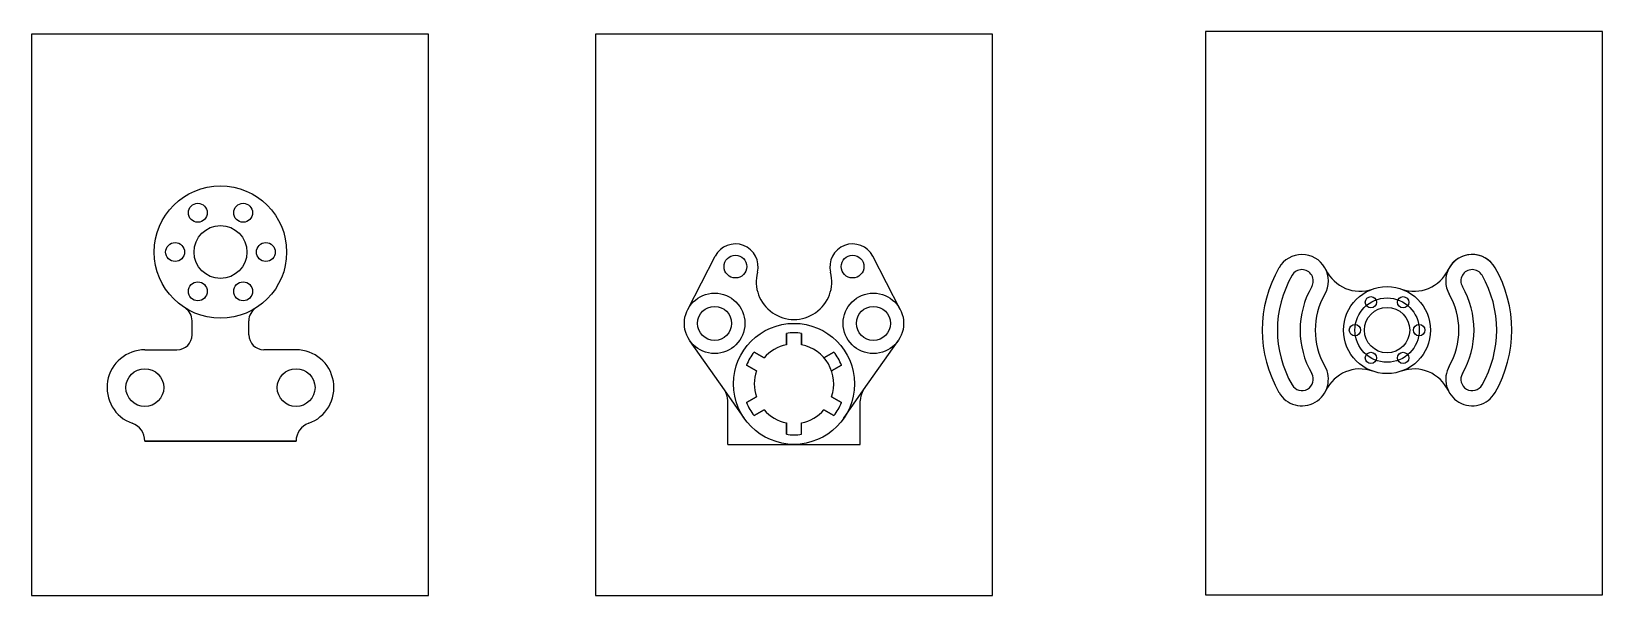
# Model space of a CAD drawing. Header units: millimetres. Extents: x 0 to 831, y 0 to 298.
import ezdxf

# ---------------------------------------------------------------- set-up
doc = ezdxf.new("R2010")
doc.units = ezdxf.units.MM
doc.header["$MEASUREMENT"] = 0

# ---------------------------------------------------------------- blocks, each defined once
blk = doc.blocks.new('*U4')
blk.add_circle((0, 0), 5)
blk = doc.blocks.new('*U5')
at = {"color": 0, "linetype": 'ByBlock', "lineweight": -2, "transparency": 16777216}
for p, rotation in [((88, 202.5), 119.9999999999999), ((112, 202.5), 59.99999999999994), ((76, 181.72), 180), ((88, 160.93), 239.9999999999999), ((112, 160.93), 299.9999999999998)]:
    blk.add_blockref('*U4', p, dxfattribs=dict(at, rotation=rotation))
blk.add_blockref('*U4', (124, 181.72), dxfattribs=at)
blk = doc.blocks.new('*U8')
blk.add_circle((0, 0), 3)
blk = doc.blocks.new('*U9')
at = {"color": 0, "linetype": 'ByBlock', "lineweight": -2, "transparency": 16777216}
for p, rotation in [((708.57, 155.14), 120), ((725.57, 155.14), 59.99999999999999), ((700.07, 140.42), 180), ((708.57, 125.7), 239.9999999999999), ((725.57, 125.7), 299.9999999999999)]:
    blk.add_blockref('*U8', p, dxfattribs=dict(at, rotation=rotation))
blk.add_blockref('*U8', (734.07, 140.42), dxfattribs=at)

msp = doc.modelspace()

# ---------------------------------------------------------------- linework, layer by layer
for p, q in [((347.16, 151.35), (361.71, 179.51)), ((459.59, 151.35), (445.03, 179.51)), ((679.04, 178.54), (679.04, 178.54)), ((679.04, 178.54), (679.04, 178.54)), ((679.04, 178.54), (679.04, 178.54)), ((679.04, 178.54), (679.04, 178.54)), ((755.11, 178.54), (755.11, 178.54)), ((755.11, 178.54), (755.11, 178.54)), ((755.11, 178.54), (755.11, 178.54)), ((755.11, 178.54), (755.11, 178.54)), ((85, 138), (85, 145.38)), ((115, 138), (115, 145.39)), ((366.56, 108.75), (348.28, 134.81)), ((399.37, 132.62), (399.37, 138.7)), ((399.37, 138.7), (399.37, 132.62)), ((407.37, 132.62), (407.37, 138.7)), ((407.37, 138.7), (407.37, 132.62)), ((440.19, 108.75), (458.47, 134.81)), ((60, 130), (77, 130)), ((140, 130), (123, 130)), ((387.52, 125.77), (382.25, 128.82)), ((382.25, 128.82), (387.52, 125.77)), ((419.23, 125.77), (424.5, 128.82)), ((424.5, 128.82), (419.23, 125.77)), ((378.25, 121.89), (383.52, 118.84)), ((383.52, 118.84), (378.25, 121.89)), ((423.23, 118.84), (428.5, 121.89)), ((428.5, 121.89), (423.23, 118.84)), ((377.18, 93.62), (366.56, 108.75)), ((429.57, 93.62), (440.19, 108.75)), ((368.37, 80), (368.37, 103.01)), ((378.25, 102.11), (383.52, 105.16)), ((383.52, 105.16), (378.25, 102.11)), ((423.23, 105.16), (428.5, 102.11)), ((428.5, 102.11), (423.23, 105.16)), ((438.37, 80), (438.37, 103.01)), ((382.25, 95.18), (387.52, 98.23)), ((387.52, 98.23), (382.25, 95.18)), ((419.23, 98.23), (424.5, 95.18)), ((424.5, 95.18), (419.23, 98.23)), ((399.37, 85.3), (399.37, 91.38)), ((399.37, 91.38), (399.37, 85.3)), ((407.37, 85.3), (407.37, 91.38)), ((60, 81.72), (139.99, 81.72)), ((140, 81.72), (60.01, 81.72)), ((368.37, 80), (438.37, 80))]:
    msp.add_line(p, q)
for points in [[(0, 0), (210, 0), (210, 297), (0, 297)], [(298.37, 0), (508.37, 0), (508.37, 297), (298.37, 297)], [(621.07, 0.42), (831.07, 0.42), (831.07, 298.42), (621.07, 298.42)]]:
    msp.add_lwpolyline(points, close=True)
for centre, radius in [((100, 181.72), 35), ((100, 181.72), 14), ((372.37, 174), 6), ((434.37, 174), 6), ((361.37, 144), 16), ((445.37, 144), 16), ((717.07, 140.42), 23), ((361.37, 144), 9), ((445.37, 144), 9), ((717.07, 140.42), 17), ((717.07, 140.42), 17), ((717.07, 140.42), 12), ((403.37, 112), 32), ((60, 110), 10), ((140, 110), 10)]:
    msp.add_circle(centre, radius)
for centre, radius, start, end in [((372.37, 174), 12, 345.63849, 152.67234), ((434.37, 174), 12, 27.32766, 194.36151), ((672.04, 166.42), 14, 330, 150), ((762.11, 166.42), 14, 30, 210), ((762.11, 166.42), 14, 30, 154.66114), ((403.37, 166.06), 20, 165.63849, 14.36151), ((717.07, 140.42), 66, 150, 210), ((717.07, 140.42), 66, 150, 210), ((717.07, 140.42), 58, 150, 210), ((672.04, 166.42), 6, 330, 150), ((672.04, 166.42), 6, 330, 150), ((702.77, 180.97), 20, 205.33886, 289.4303), ((702.77, 180.97), 20, 205.33886, 289.4303), ((731.38, 180.97), 20, 250.5697, 334.66114), ((731.38, 180.97), 20, 250.5697, 334.66114), ((762.11, 166.42), 6, 30, 210), ((762.11, 166.42), 6, 30, 210), ((717.07, 140.42), 58, 330, 30), ((717.07, 140.42), 58, 330, 30), ((717.07, 140.42), 66, 330, 30), ((717.07, 140.42), 66, 330, 30), ((717.07, 140.42), 46, 150, 210), ((717.07, 140.42), 46, 150, 210), ((717.07, 140.42), 38, 150, 210), ((717.07, 140.42), 38, 150, 210), ((717.07, 140.42), 38, 150, 210), ((717.07, 140.42), 38, 330, 30), ((717.07, 140.42), 38, 330, 30), ((717.07, 140.42), 38, 330, 30), ((717.07, 140.42), 46, 330, 30), ((717.07, 140.42), 46, 330, 30), ((77, 145.38), 8, 0, 57.67042), ((123, 145.39), 8, 122.34247, 180), ((77, 138), 8, 270, 0), ((123, 138), 8, 180, 270), ((403.37, 112), 27, 81.48038, 98.51962), ((60, 110), 20, 90, 250.52878), ((140, 110), 20, 289.47122, 90), ((403.37, 112), 27, 141.48038, 158.51962), ((403.37, 112), 21, 100.98058, 139.01942), ((403.37, 112), 21, 340.98058, 79.01942), ((403.37, 112), 27, 21.48038, 38.51962), ((403.37, 112), 21, 160.98058, 199.01942), ((672.04, 114.42), 14, 210, 30), ((672.04, 114.42), 6, 210, 30), ((702.77, 99.87), 20, 70.5697, 154.66114), ((731.38, 99.87), 20, 25.33886, 109.4303), ((762.11, 114.42), 14, 150, 330), ((762.11, 114.42), 6, 150, 330), ((358.37, 103.01), 10, 0, 35.05687), ((448.37, 103.01), 10, 144.94313, 180), ((403.37, 112), 27, 201.48038, 218.51962), ((403.37, 112), 27, 321.48038, 338.51962), ((403.37, 112), 21, 220.98058, 259.01942), ((403.37, 112), 21, 280.98058, 319.01942), ((50, 81.72), 10, 0.01359, 70.52878), ((150, 81.72), 10, 109.47122, 179.98641), ((403.37, 112), 27, 261.48038, 278.51962)]:
    msp.add_arc(centre, radius, start, end)

# ---------------------------------------------------------------- block references
for name in ['*U5', '*U9']:
    msp.add_blockref(name, (0, 0))

doc.saveas('drawing.dxf')
